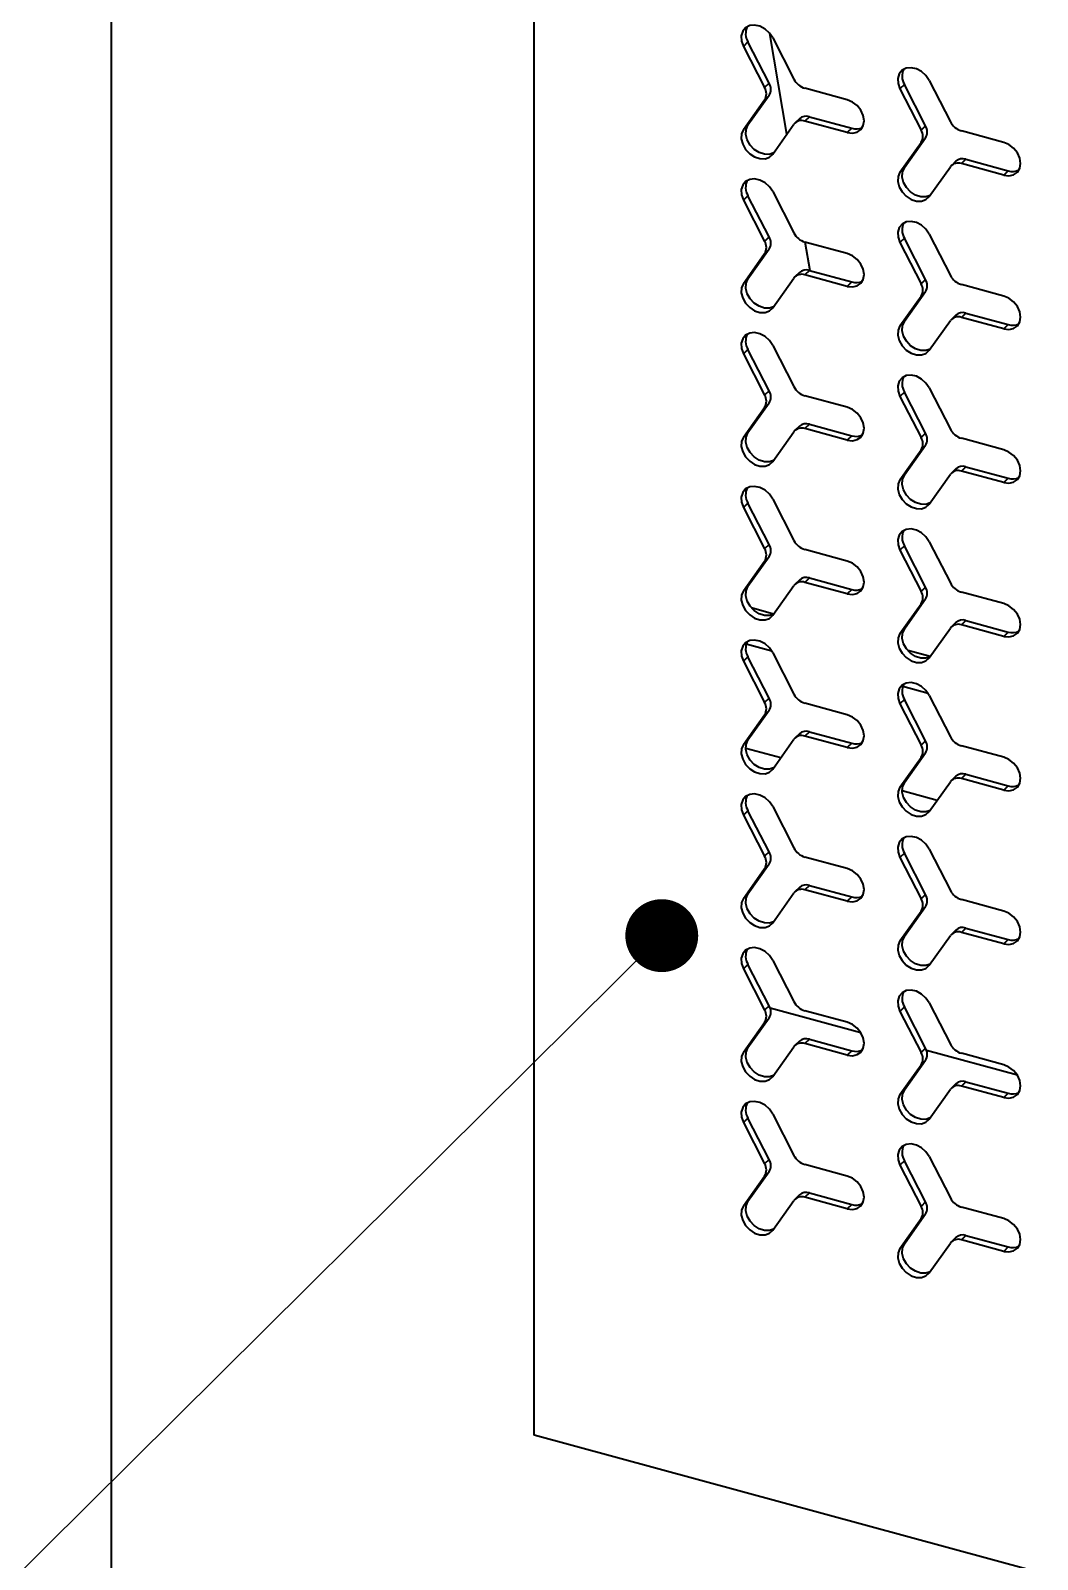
# Model space of a CAD drawing. Header units: millimetres. Extents: x 0 to 594, y 0 to 420.
# Drawn here: x 497.51 to 511.55, y 133.2 to 154.51 of the extents above; entities that cross this region are included whole.
import ezdxf

# ---------------------------------------------------------------- set-up
doc = ezdxf.new("R2010")
doc.units = ezdxf.units.MM
doc.dimstyles.new('SLDDIMSTYLE1', dxfattribs={"dimtxt": 0.18, "dimasz": 1.016, "dimexe": 0, "dimexo": 0.0625, "dimgap": 0, "dimtad": 0, "dimtih": 1, "dimtoh": 1, "dimdec": 0, "dimrnd": 1e-09, "dimzin": 0, "dimdsep": 46, "dimtxsty": 'Standard', "dimblk1": 'DOT', "dimblk2": 'DOT', "dimsah": 1, "dimcen": 0.09, "dimadec": 0, "dimazin": 0, "dimtfac": 1.016, "dimtdec": 0, "dimtofl": 0, "dimtmove": 0, "dimatfit": 3, "dimldrblk": 'DOT', "dimfxl": 0, "dimfrac": 2, "dimtolj": 1, "dimtzin": 0, "dimarcsym": 0})

# ---------------------------------------------------------------- blocks, each defined once
blk = doc.blocks.new('_Dot')
at = {"color": 0, "linetype": 'ByBlock', "lineweight": -2}
blk.add_line((-0.5, 0), (-1, 0), dxfattribs=at)
at = {"color": 0, "linetype": 'ByBlock', "const_width": 0.5}
blk.add_lwpolyline([(-0.25, 0, 1), (0.25, 0, 1)], format="xyb", close=True, dxfattribs=at)

msp = doc.modelspace()

# ---------------------------------------------------------------- linework, layer by layer
at = {"color": 7, "linetype": 'Continuous', "lineweight": 35}
for p, q in [((498.637111, 166.206453), (498.637111, 86.243777)), ((504.533232, 134.928486), (504.533232, 160.643505)), ((504.533232, 134.928486), (504.533232, 160.643505)), ((507.514932, 154.348359), (507.452706, 154.287624)), ((507.452706, 154.287624), (507.747512, 153.712617)), ((507.809738, 153.773351), (507.514932, 154.348359)), ((508.058266, 153.064072), (507.819462, 154.467891)), ((507.861201, 154.405182), (508.156007, 153.830174)), ((507.809738, 153.773351), (507.747512, 153.712617)), ((508.898805, 153.542581), (508.309193, 153.702825)), ((509.696497, 153.755456), (509.634271, 153.694722)), ((509.634271, 153.694722), (509.929077, 153.119714)), ((509.991303, 153.180449), (509.696497, 153.755456)), ((510.042766, 153.81228), (510.337572, 153.237272)), ((507.452706, 153.126419), (507.747512, 153.541183)), ((507.809738, 153.601918), (507.514932, 153.187154)), ((507.809738, 153.601918), (507.747512, 153.541183)), ((508.231723, 153.278096), (508.169497, 153.217362)), ((508.371419, 153.306404), (508.309193, 153.245669)), ((508.898805, 153.085425), (508.309193, 153.245669)), ((508.371419, 153.306404), (508.961031, 153.14616)), ((507.514932, 153.187154), (507.452706, 153.126419)), ((507.861201, 152.786821), (508.156007, 153.201585)), ((508.961031, 153.14616), (508.898805, 153.085425)), ((509.991303, 153.009015), (509.696497, 152.594251)), ((509.991303, 153.180449), (509.929077, 153.119714)), ((509.991303, 153.009015), (509.929077, 152.948281)), ((511.08037, 152.949679), (510.490758, 153.109923)), ((509.634271, 152.533517), (509.929077, 152.948281)), ((509.696497, 152.594251), (509.634271, 152.533517)), ((510.042766, 152.193919), (510.337572, 152.608682)), ((510.413288, 152.685194), (510.351062, 152.624459)), ((510.552984, 152.713501), (510.490758, 152.652767)), ((511.08037, 152.492523), (510.490758, 152.652767)), ((510.552984, 152.713501), (511.142596, 152.553257)), ((511.142596, 152.553257), (511.08037, 152.492523)), ((507.514932, 152.205441), (507.452706, 152.144706)), ((507.809738, 151.630433), (507.514932, 152.205441)), ((507.861201, 152.262264), (508.156007, 151.687256)), ((507.452706, 152.144706), (507.747512, 151.569698)), ((507.809738, 151.630433), (507.747512, 151.569698)), ((508.898805, 151.399663), (508.309193, 151.559907)), ((508.382068, 151.160591), (508.31438, 151.558497)), ((509.696497, 151.612538), (509.634271, 151.551804)), ((509.634271, 151.551804), (509.929077, 150.976796)), ((509.991303, 151.03753), (509.696497, 151.612538)), ((510.042766, 151.669361), (510.337572, 151.094354)), ((507.452706, 150.983501), (507.747512, 151.398265)), ((507.809738, 151.458999), (507.514932, 151.044236)), ((507.809738, 151.458999), (507.747512, 151.398265)), ((508.231723, 151.135178), (508.169497, 151.074444)), ((508.371419, 151.163485), (508.309193, 151.102751)), ((508.898805, 150.942507), (508.309193, 151.102751)), ((508.371419, 151.163485), (508.961031, 151.003242)), ((507.514932, 151.044236), (507.452706, 150.983501)), ((507.861201, 150.643903), (508.156007, 151.058667)), ((508.961031, 151.003242), (508.898805, 150.942507)), ((509.991303, 151.03753), (509.929077, 150.976796)), ((511.08037, 150.80676), (510.490758, 150.967004)), ((509.634271, 150.390599), (509.929077, 150.805362)), ((509.991303, 150.866097), (509.696497, 150.451333)), ((509.991303, 150.866097), (509.929077, 150.805362)), ((509.696497, 150.451333), (509.634271, 150.390599)), ((510.042766, 150.051), (510.337572, 150.465764)), ((510.413288, 150.542276), (510.351062, 150.481541)), ((510.552984, 150.570583), (510.490758, 150.509848)), ((511.08037, 150.349604), (510.490758, 150.509848)), ((510.552984, 150.570583), (511.142596, 150.410339)), ((511.142596, 150.410339), (511.08037, 150.349604)), ((507.514932, 150.062522), (507.452706, 150.001788)), ((507.809738, 149.487515), (507.514932, 150.062522)), ((507.861201, 150.119346), (508.156007, 149.544338)), ((507.452706, 150.001788), (507.747512, 149.42678)), ((507.809738, 149.487515), (507.747512, 149.42678)), ((508.898805, 149.256745), (508.309193, 149.416989)), ((509.696497, 149.46962), (509.634271, 149.408885)), ((509.634271, 149.408885), (509.929077, 148.833878)), ((509.991303, 148.894612), (509.696497, 149.46962)), ((510.042766, 149.526443), (510.337572, 148.951435)), ((507.452706, 148.840583), (507.747512, 149.255347)), ((507.809738, 149.316081), (507.514932, 148.901317)), ((507.809738, 149.316081), (507.747512, 149.255347)), ((508.231723, 148.99226), (508.169497, 148.931525)), ((508.371419, 149.020567), (508.309193, 148.959833)), ((508.898805, 148.799589), (508.309193, 148.959833)), ((508.371419, 149.020567), (508.961031, 148.860323)), ((507.514932, 148.901317), (507.452706, 148.840583)), ((507.861201, 148.500985), (508.156007, 148.915749)), ((508.961031, 148.860323), (508.898805, 148.799589)), ((509.991303, 148.894612), (509.929077, 148.833878)), ((511.08037, 148.663842), (510.490758, 148.824086)), ((509.634271, 148.24768), (509.929077, 148.662444)), ((509.991303, 148.723179), (509.696497, 148.308415)), ((509.991303, 148.723179), (509.929077, 148.662444)), ((510.042766, 147.908082), (510.337572, 148.322846)), ((510.413288, 148.399357), (510.351062, 148.338623)), ((510.552984, 148.427665), (510.490758, 148.36693)), ((511.08037, 148.206686), (510.490758, 148.36693)), ((510.552984, 148.427665), (511.142596, 148.267421)), ((509.696497, 148.308415), (509.634271, 148.24768)), ((511.142596, 148.267421), (511.08037, 148.206686)), ((507.514932, 147.919604), (507.452706, 147.85887)), ((507.809738, 147.344596), (507.514932, 147.919604)), ((507.861201, 147.976427), (508.156007, 147.40142)), ((507.452706, 147.85887), (507.747512, 147.283862)), ((507.809738, 147.344596), (507.747512, 147.283862)), ((508.898805, 147.113826), (508.309193, 147.27407)), ((509.696497, 147.326702), (509.634271, 147.265967)), ((509.634271, 147.265967), (509.929077, 146.690959)), ((509.991303, 146.751694), (509.696497, 147.326702)), ((510.042766, 147.383525), (510.337572, 146.808517)), ((507.452706, 146.697665), (507.747512, 147.112428)), ((507.809738, 147.173163), (507.514932, 146.758399)), ((507.809738, 147.173163), (507.747512, 147.112428)), ((508.231723, 146.849342), (508.169497, 146.788607)), ((508.371419, 146.877649), (508.309193, 146.816914)), ((508.371419, 146.877649), (508.961031, 146.717405)), ((507.514932, 146.758399), (507.452706, 146.697665)), ((507.861201, 146.358066), (508.156007, 146.77283)), ((508.898805, 146.65667), (508.309193, 146.816914)), ((508.961031, 146.717405), (508.898805, 146.65667)), ((509.991303, 146.751694), (509.929077, 146.690959)), ((511.08037, 146.520924), (510.490758, 146.681168)), ((507.873277, 146.375056), (507.563453, 146.45926)), ((509.634271, 146.104762), (509.929077, 146.519526)), ((509.991303, 146.58026), (509.696497, 146.165497)), ((509.991303, 146.58026), (509.929077, 146.519526)), ((510.413288, 146.256439), (510.351062, 146.195705)), ((510.552984, 146.284746), (510.490758, 146.224012)), ((511.08037, 146.063768), (510.490758, 146.224012)), ((510.552984, 146.284746), (511.142596, 146.124502)), ((509.696497, 146.165497), (509.634271, 146.104762)), ((510.042766, 145.765164), (510.337572, 146.179928)), ((511.142596, 146.124502), (511.08037, 146.063768)), ((507.514932, 145.776686), (507.452706, 145.715951)), ((507.846347, 145.859472), (507.491208, 145.955991)), ((507.809738, 145.201678), (507.514932, 145.776686)), ((507.861201, 145.833509), (508.156007, 145.258501)), ((510.054842, 145.782153), (509.745018, 145.866357)), ((507.452706, 145.715951), (507.747512, 145.140944)), ((510.027912, 145.266569), (509.672773, 145.363088)), ((507.809738, 145.201678), (507.747512, 145.140944)), ((508.898805, 144.970908), (508.309193, 145.131152)), ((509.696497, 145.183783), (509.634271, 145.123049)), ((509.634271, 145.123049), (509.929077, 144.548041)), ((509.991303, 144.608776), (509.696497, 145.183783)), ((510.042766, 145.240607), (510.337572, 144.665599)), ((507.452706, 144.554746), (507.747512, 144.96951)), ((507.809738, 145.030245), (507.514932, 144.615481)), ((507.809738, 145.030245), (507.747512, 144.96951)), ((508.231723, 144.706423), (508.169497, 144.645689)), ((508.371419, 144.734731), (508.309193, 144.673996)), ((508.371419, 144.734731), (508.961031, 144.574487)), ((507.514932, 144.615481), (507.452706, 144.554746)), ((507.971293, 144.370037), (507.48345, 144.502622)), ((507.861201, 144.215148), (508.156007, 144.629912)), ((508.898805, 144.513752), (508.309193, 144.673996)), ((508.961031, 144.574487), (508.898805, 144.513752)), ((509.991303, 144.608776), (509.929077, 144.548041)), ((511.08037, 144.378006), (510.490758, 144.538249)), ((509.634271, 143.961844), (509.929077, 144.376608)), ((509.991303, 144.437342), (509.696497, 144.022578)), ((509.991303, 144.437342), (509.929077, 144.376608)), ((510.413288, 144.113521), (510.351062, 144.052786)), ((510.552984, 144.141828), (510.490758, 144.081094)), ((511.08037, 143.92085), (510.490758, 144.081094)), ((510.552984, 144.141828), (511.142596, 143.981584)), ((509.696497, 144.022578), (509.634271, 143.961844)), ((510.152858, 143.777134), (509.665014, 143.90972)), ((510.042766, 143.622246), (510.337572, 144.037009)), ((511.142596, 143.981584), (511.08037, 143.92085)), ((507.514932, 143.633768), (507.452706, 143.573033)), ((507.809738, 143.05876), (507.514932, 143.633768)), ((507.861201, 143.690591), (508.156007, 143.115583)), ((507.452706, 143.573033), (507.747512, 142.998025)), ((507.809738, 143.05876), (507.747512, 142.998025)), ((508.898805, 142.82799), (508.309193, 142.988234)), ((509.696497, 143.040865), (509.634271, 142.980131)), ((509.991303, 142.465857), (509.696497, 143.040865)), ((510.042766, 143.097688), (510.337572, 142.522681)), ((507.452706, 142.411828), (507.747512, 142.826592)), ((507.809738, 142.887326), (507.514932, 142.472563)), ((507.809738, 142.887326), (507.747512, 142.826592)), ((509.634271, 142.980131), (509.929077, 142.405123)), ((508.231723, 142.563505), (508.169497, 142.502771)), ((508.371419, 142.591812), (508.309193, 142.531078)), ((508.371419, 142.591812), (508.961031, 142.431568)), ((507.514932, 142.472563), (507.452706, 142.411828)), ((507.861201, 142.07223), (508.156007, 142.486994)), ((508.898805, 142.370834), (508.309193, 142.531078)), ((508.961031, 142.431568), (508.898805, 142.370834)), ((509.991303, 142.465857), (509.929077, 142.405123)), ((511.08037, 142.235087), (510.490758, 142.395331)), ((509.634271, 141.818926), (509.929077, 142.233689)), ((509.991303, 142.294424), (509.696497, 141.87966)), ((509.991303, 142.294424), (509.929077, 142.233689)), ((510.413288, 141.970603), (510.351062, 141.909868)), ((510.552984, 141.99891), (510.490758, 141.938175)), ((511.08037, 141.777931), (510.490758, 141.938175)), ((510.552984, 141.99891), (511.142596, 141.838666)), ((509.696497, 141.87966), (509.634271, 141.818926)), ((510.042766, 141.479327), (510.337572, 141.894091)), ((511.142596, 141.838666), (511.08037, 141.777931)), ((507.861201, 141.547673), (508.156007, 140.972665)), ((507.514932, 141.490849), (507.452706, 141.430115)), ((507.452706, 141.430115), (507.747512, 140.855107)), ((507.809738, 140.915842), (507.514932, 141.490849)), ((507.809738, 140.915842), (507.747512, 140.855107)), ((509.089402, 140.539322), (507.823379, 140.8834)), ((509.696497, 140.897947), (509.634271, 140.837212)), ((509.991303, 140.322939), (509.696497, 140.897947)), ((510.042766, 140.95477), (510.337572, 140.379762)), ((507.452706, 140.26891), (507.747512, 140.683674)), ((507.809738, 140.744408), (507.514932, 140.329644)), ((507.809738, 140.744408), (507.747512, 140.683674)), ((508.898805, 140.685072), (508.309193, 140.845316)), ((509.634271, 140.837212), (509.929077, 140.262205)), ((508.371419, 140.448894), (508.309193, 140.38816)), ((508.371419, 140.448894), (508.961031, 140.28865)), ((507.514932, 140.329644), (507.452706, 140.26891)), ((507.861201, 139.929312), (508.156007, 140.344076)), ((508.231723, 140.420587), (508.169497, 140.359852)), ((508.898805, 140.227916), (508.309193, 140.38816)), ((508.961031, 140.28865), (508.898805, 140.227916)), ((509.991303, 140.322939), (509.929077, 140.262205)), ((511.270967, 139.94642), (510.004944, 140.290498)), ((511.08037, 140.092169), (510.490758, 140.252413)), ((509.634271, 139.676007), (509.929077, 140.090771)), ((509.991303, 140.151506), (509.696497, 139.736742)), ((509.991303, 140.151506), (509.929077, 140.090771)), ((510.413288, 139.827684), (510.351062, 139.76695)), ((510.552984, 139.855992), (510.490758, 139.795257)), ((511.08037, 139.635013), (510.490758, 139.795257)), ((510.552984, 139.855992), (511.142596, 139.695748)), ((509.696497, 139.736742), (509.634271, 139.676007)), ((510.042766, 139.336409), (510.337572, 139.751173)), ((511.142596, 139.695748), (511.08037, 139.635013)), ((507.861201, 139.404754), (508.156007, 138.829747)), ((507.514932, 139.347931), (507.452706, 139.287197)), ((507.452706, 139.287197), (507.747512, 138.712189)), ((507.809738, 138.772923), (507.514932, 139.347931)), ((507.809738, 138.772923), (507.747512, 138.712189)), ((509.696497, 138.755029), (509.634271, 138.694294)), ((509.991303, 138.180021), (509.696497, 138.755029)), ((510.042766, 138.811852), (510.337572, 138.236844)), ((507.452706, 138.125992), (507.747512, 138.540755)), ((507.809738, 138.60149), (507.514932, 138.186726)), ((507.809738, 138.60149), (507.747512, 138.540755)), ((508.898805, 138.542153), (508.309193, 138.702397)), ((509.634271, 138.694294), (509.929077, 138.119286)), ((508.371419, 138.305976), (508.309193, 138.245241)), ((508.371419, 138.305976), (508.961031, 138.145732)), ((507.514932, 138.186726), (507.452706, 138.125992)), ((507.861201, 137.786393), (508.156007, 138.201157)), ((508.231723, 138.277669), (508.169497, 138.216934)), ((508.898805, 138.084997), (508.309193, 138.245241)), ((508.961031, 138.145732), (508.898805, 138.084997)), ((509.991303, 138.180021), (509.929077, 138.119286)), ((511.08037, 137.949251), (510.490758, 138.109495)), ((509.634271, 137.533089), (509.929077, 137.947853)), ((509.991303, 138.008587), (509.696497, 137.593824)), ((509.991303, 138.008587), (509.929077, 137.947853)), ((510.413288, 137.684766), (510.351062, 137.624032)), ((510.552984, 137.713073), (510.490758, 137.652339)), ((510.552984, 137.713073), (511.142596, 137.552829)), ((509.696497, 137.593824), (509.634271, 137.533089)), ((510.042766, 137.193491), (510.337572, 137.608255)), ((511.08037, 137.492095), (510.490758, 137.652339)), ((511.142596, 137.552829), (511.08037, 137.492095)), ((542.858017, 124.51263), (504.533232, 134.928486)), ((542.858017, 124.51263), (504.533232, 134.928486))]:
    msp.add_line(p, q, dxfattribs=at)
at = {"color": 7, "linetype": 'Continuous', "lineweight": 35, "flags": 128}
for points in [[(507.861201, 154.405182), (507.814765, 154.47338), (507.75288, 154.529149), (507.681606, 154.567029), (507.607919, 154.583313), (507.539031, 154.576406), (507.481687, 154.546986), (507.441499, 154.49793), (507.422401, 154.434043), (507.426263, 154.361576), (507.452706, 154.287624)], [(510.042766, 153.81228), (509.996329, 153.880478), (509.934445, 153.936246), (509.863171, 153.974126), (509.789484, 153.99041), (509.720596, 153.983504), (509.663252, 153.954083), (509.623063, 153.905028), (509.603966, 153.84114), (509.607827, 153.768674), (509.634271, 153.694722)], [(508.898805, 153.085425), (508.971685, 153.076805), (509.037431, 153.091404), (509.089608, 153.127792), (509.123107, 153.182408), (509.13465, 153.249906), (509.123107, 153.323677), (509.089608, 153.396502), (509.037431, 153.461251), (508.971685, 153.511586), (508.898805, 153.542581)], [(507.452706, 153.126419), (507.426263, 153.066841), (507.422401, 152.996474), (507.441499, 152.922205), (507.481687, 152.851306), (507.539031, 152.790715), (507.607919, 152.746364), (507.681606, 152.722595), (507.75288, 152.721733), (507.814765, 152.743864), (507.861201, 152.786821)], [(507.871658, 152.801533), (507.815106, 152.782468), (507.743832, 152.783329), (507.670145, 152.807099), (507.601257, 152.851449), (507.543913, 152.91204), (507.503725, 152.98294), (507.484627, 153.057208), (507.488489, 153.127576), (507.514932, 153.187154)], [(511.08037, 152.492523), (511.15325, 152.483903), (511.218996, 152.498502), (511.271172, 152.53489), (511.304672, 152.589506), (511.316215, 152.657003), (511.304672, 152.730775), (511.271172, 152.803599), (511.218996, 152.868348), (511.15325, 152.918684), (511.08037, 152.949679)], [(510.053223, 152.208631), (509.996671, 152.189565), (509.925397, 152.190427), (509.85171, 152.214196), (509.782822, 152.258547), (509.725478, 152.319138), (509.685289, 152.390037), (509.666192, 152.464306), (509.670053, 152.534673), (509.696497, 152.594251)], [(507.861201, 152.262264), (507.814765, 152.330462), (507.75288, 152.386231), (507.681606, 152.424111), (507.607919, 152.440395), (507.539031, 152.433488), (507.481687, 152.404067), (507.441499, 152.355012), (507.422401, 152.291124), (507.426263, 152.218658), (507.452706, 152.144706)], [(509.634271, 152.533517), (509.607827, 152.473939), (509.603966, 152.403571), (509.623063, 152.329303), (509.663252, 152.258403), (509.720596, 152.197812), (509.789484, 152.153461), (509.863171, 152.129692), (509.934445, 152.128831), (509.996329, 152.150962), (510.042766, 152.193919)], [(510.042766, 151.669361), (509.996329, 151.737559), (509.934445, 151.793328), (509.863171, 151.831208), (509.789484, 151.847492), (509.720596, 151.840586), (509.663252, 151.811165), (509.623063, 151.76211), (509.603966, 151.698222), (509.607827, 151.625755), (509.634271, 151.551804)], [(508.898805, 150.942507), (508.971685, 150.933887), (509.037431, 150.948486), (509.089608, 150.984874), (509.123107, 151.03949), (509.13465, 151.106987), (509.123107, 151.180759), (509.089608, 151.253584), (509.037431, 151.318333), (508.971685, 151.368668), (508.898805, 151.399663)], [(507.452706, 150.983501), (507.426263, 150.923923), (507.422401, 150.853556), (507.441499, 150.779287), (507.481687, 150.708387), (507.539031, 150.647797), (507.607919, 150.603446), (507.681606, 150.579676), (507.75288, 150.578815), (507.814765, 150.600946), (507.861201, 150.643903)], [(507.871658, 150.658615), (507.815106, 150.639549), (507.743832, 150.640411), (507.670145, 150.66418), (507.601257, 150.708531), (507.543913, 150.769122), (507.503725, 150.840022), (507.484627, 150.91429), (507.488489, 150.984658), (507.514932, 151.044236)], [(511.08037, 150.349604), (511.15325, 150.340985), (511.218996, 150.355583), (511.271172, 150.391972), (511.304672, 150.446587), (511.316215, 150.514085), (511.304672, 150.587856), (511.271172, 150.660681), (511.218996, 150.72543), (511.15325, 150.775766), (511.08037, 150.80676)], [(510.053223, 150.065712), (509.996671, 150.046647), (509.925397, 150.047508), (509.85171, 150.071278), (509.782822, 150.115629), (509.725478, 150.176219), (509.685289, 150.247119), (509.666192, 150.321388), (509.670053, 150.391755), (509.696497, 150.451333)], [(507.861201, 150.119346), (507.814765, 150.187544), (507.75288, 150.243312), (507.681606, 150.281193), (507.607919, 150.297476), (507.539031, 150.29057), (507.481687, 150.261149), (507.441499, 150.212094), (507.422401, 150.148206), (507.426263, 150.07574), (507.452706, 150.001788)], [(509.634271, 150.390599), (509.607827, 150.33102), (509.603966, 150.260653), (509.623063, 150.186385), (509.663252, 150.115485), (509.720596, 150.054894), (509.789484, 150.010543), (509.863171, 149.986774), (509.934445, 149.985912), (509.996329, 150.008043), (510.042766, 150.051)], [(510.042766, 149.526443), (509.996329, 149.594641), (509.934445, 149.65041), (509.863171, 149.68829), (509.789484, 149.704574), (509.720596, 149.697667), (509.663252, 149.668246), (509.623063, 149.619191), (509.603966, 149.555304), (509.607827, 149.482837), (509.634271, 149.408885)], [(508.898805, 148.799589), (508.971685, 148.790969), (509.037431, 148.805568), (509.089608, 148.841956), (509.123107, 148.896572), (509.13465, 148.964069), (509.123107, 149.037841), (509.089608, 149.110665), (509.037431, 149.175414), (508.971685, 149.22575), (508.898805, 149.256745)], [(507.452706, 148.840583), (507.426263, 148.781005), (507.422401, 148.710637), (507.441499, 148.636369), (507.481687, 148.565469), (507.539031, 148.504878), (507.607919, 148.460527), (507.681606, 148.436758), (507.75288, 148.435897), (507.814765, 148.458028), (507.861201, 148.500985)], [(507.871658, 148.515697), (507.815106, 148.496631), (507.743832, 148.497493), (507.670145, 148.521262), (507.601257, 148.565613), (507.543913, 148.626204), (507.503725, 148.697103), (507.484627, 148.771372), (507.488489, 148.841739), (507.514932, 148.901317)], [(511.08037, 148.206686), (511.15325, 148.198066), (511.218996, 148.212665), (511.271172, 148.249053), (511.304672, 148.303669), (511.316215, 148.371167), (511.304672, 148.444938), (511.271172, 148.517763), (511.218996, 148.582512), (511.15325, 148.632847), (511.08037, 148.663842)], [(507.861201, 147.976427), (507.814765, 148.044625), (507.75288, 148.100394), (507.681606, 148.138274), (507.607919, 148.154558), (507.539031, 148.147652), (507.481687, 148.118231), (507.441499, 148.069176), (507.422401, 148.005288), (507.426263, 147.932821), (507.452706, 147.85887)], [(509.634271, 148.24768), (509.607827, 148.188102), (509.603966, 148.117735), (509.623063, 148.043466), (509.663252, 147.972567), (509.720596, 147.911976), (509.789484, 147.867625), (509.863171, 147.843855), (509.934445, 147.842994), (509.996329, 147.865125), (510.042766, 147.908082)], [(510.053223, 147.922794), (509.996671, 147.903729), (509.925397, 147.90459), (509.85171, 147.928359), (509.782822, 147.97271), (509.725478, 148.033301), (509.685289, 148.104201), (509.666192, 148.178469), (509.670053, 148.248837), (509.696497, 148.308415)], [(510.042766, 147.383525), (509.996329, 147.451723), (509.934445, 147.507491), (509.863171, 147.545372), (509.789484, 147.561656), (509.720596, 147.554749), (509.663252, 147.525328), (509.623063, 147.476273), (509.603966, 147.412385), (509.607827, 147.339919), (509.634271, 147.265967)], [(508.898805, 146.65667), (508.971685, 146.648051), (509.037431, 146.662649), (509.089608, 146.699038), (509.123107, 146.753654), (509.13465, 146.821151), (509.123107, 146.894922), (509.089608, 146.967747), (509.037431, 147.032496), (508.971685, 147.082832), (508.898805, 147.113826)], [(507.452706, 146.697665), (507.426263, 146.638086), (507.422401, 146.567719), (507.441499, 146.493451), (507.481687, 146.422551), (507.539031, 146.36196), (507.607919, 146.317609), (507.681606, 146.29384), (507.75288, 146.292978), (507.814765, 146.315109), (507.861201, 146.358066)], [(507.871658, 146.372778), (507.815106, 146.353713), (507.743832, 146.354574), (507.670145, 146.378344), (507.601257, 146.422695), (507.543913, 146.483285), (507.503725, 146.554185), (507.484627, 146.628454), (507.488489, 146.698821), (507.514932, 146.758399)], [(511.08037, 146.063768), (511.15325, 146.055148), (511.218996, 146.069747), (511.271172, 146.106135), (511.304672, 146.160751), (511.316215, 146.228248), (511.304672, 146.30202), (511.271172, 146.374845), (511.218996, 146.439594), (511.15325, 146.489929), (511.08037, 146.520924)], [(507.861201, 145.833509), (507.814765, 145.901707), (507.75288, 145.957476), (507.681606, 145.995356), (507.607919, 146.01164), (507.539031, 146.004733), (507.481687, 145.975313), (507.441499, 145.926257), (507.422401, 145.86237), (507.426263, 145.789903), (507.452706, 145.715951)], [(509.634271, 146.104762), (509.607827, 146.045184), (509.603966, 145.974817), (509.623063, 145.900548), (509.663252, 145.829648), (509.720596, 145.769057), (509.789484, 145.724707), (509.863171, 145.700937), (509.934445, 145.700076), (509.996329, 145.722207), (510.042766, 145.765164)], [(510.053223, 145.779876), (509.996671, 145.76081), (509.925397, 145.761672), (509.85171, 145.785441), (509.782822, 145.829792), (509.725478, 145.890383), (509.685289, 145.961283), (509.666192, 146.035551), (509.670053, 146.105918), (509.696497, 146.165497)], [(510.042766, 145.240607), (509.996329, 145.308805), (509.934445, 145.364573), (509.863171, 145.402453), (509.789484, 145.418737), (509.720596, 145.411831), (509.663252, 145.38241), (509.623063, 145.333355), (509.603966, 145.269467), (509.607827, 145.197001), (509.634271, 145.123049)], [(508.898805, 144.513752), (508.971685, 144.505132), (509.037431, 144.519731), (509.089608, 144.556119), (509.123107, 144.610735), (509.13465, 144.678233), (509.123107, 144.752004), (509.089608, 144.824829), (509.037431, 144.889578), (508.971685, 144.939913), (508.898805, 144.970908)], [(507.452706, 144.554746), (507.426263, 144.495168), (507.422401, 144.424801), (507.441499, 144.350532), (507.481687, 144.279633), (507.539031, 144.219042), (507.607919, 144.174691), (507.681606, 144.150922), (507.75288, 144.15006), (507.814765, 144.172191), (507.861201, 144.215148)], [(507.871658, 144.22986), (507.815106, 144.210795), (507.743832, 144.211656), (507.670145, 144.235425), (507.601257, 144.279776), (507.543913, 144.340367), (507.503725, 144.411267), (507.484627, 144.485535), (507.488489, 144.555903), (507.514932, 144.615481)], [(511.08037, 143.92085), (511.15325, 143.91223), (511.218996, 143.926829), (511.271172, 143.963217), (511.304672, 144.017833), (511.316215, 144.08533), (511.304672, 144.159102), (511.271172, 144.231926), (511.218996, 144.296675), (511.15325, 144.347011), (511.08037, 144.378006)], [(507.861201, 143.690591), (507.814765, 143.758789), (507.75288, 143.814558), (507.681606, 143.852438), (507.607919, 143.868722), (507.539031, 143.861815), (507.481687, 143.832394), (507.441499, 143.783339), (507.422401, 143.719451), (507.426263, 143.646985), (507.452706, 143.573033)], [(509.634271, 143.961844), (509.607827, 143.902266), (509.603966, 143.831898), (509.623063, 143.75763), (509.663252, 143.68673), (509.720596, 143.626139), (509.789484, 143.581788), (509.863171, 143.558019), (509.934445, 143.557158), (509.996329, 143.579289), (510.042766, 143.622246)], [(510.053223, 143.636958), (509.996671, 143.617892), (509.925397, 143.618753), (509.85171, 143.642523), (509.782822, 143.686874), (509.725478, 143.747465), (509.685289, 143.818364), (509.666192, 143.892633), (509.670053, 143.963), (509.696497, 144.022578)], [(510.042766, 143.097688), (509.996329, 143.165886), (509.934445, 143.221655), (509.863171, 143.259535), (509.789484, 143.275819), (509.720596, 143.268913), (509.663252, 143.239492), (509.623063, 143.190437), (509.603966, 143.126549), (509.607827, 143.054082), (509.634271, 142.980131)], [(508.898805, 142.370834), (508.971685, 142.362214), (509.037431, 142.376813), (509.089608, 142.413201), (509.123107, 142.467817), (509.13465, 142.535314), (509.123107, 142.609086), (509.089608, 142.681911), (509.037431, 142.74666), (508.971685, 142.796995), (508.898805, 142.82799)], [(507.452706, 142.411828), (507.426263, 142.35225), (507.422401, 142.281883), (507.441499, 142.207614), (507.481687, 142.136714), (507.539031, 142.076124), (507.607919, 142.031773), (507.681606, 142.008003), (507.75288, 142.007142), (507.814765, 142.029273), (507.861201, 142.07223)], [(507.871658, 142.086942), (507.815106, 142.067876), (507.743832, 142.068738), (507.670145, 142.092507), (507.601257, 142.136858), (507.543913, 142.197449), (507.503725, 142.268349), (507.484627, 142.342617), (507.488489, 142.412984), (507.514932, 142.472563)], [(511.08037, 141.777931), (511.15325, 141.769312), (511.218996, 141.78391), (511.271172, 141.820299), (511.304672, 141.874914), (511.316215, 141.942412), (511.304672, 142.016183), (511.271172, 142.089008), (511.218996, 142.153757), (511.15325, 142.204093), (511.08037, 142.235087)], [(507.861201, 141.547673), (507.814765, 141.615871), (507.75288, 141.671639), (507.681606, 141.709519), (507.607919, 141.725803), (507.539031, 141.718897), (507.481687, 141.689476), (507.441499, 141.640421), (507.422401, 141.576533), (507.426263, 141.504067), (507.452706, 141.430115)], [(509.634271, 141.818926), (509.607827, 141.759347), (509.603966, 141.68898), (509.623063, 141.614712), (509.663252, 141.543812), (509.720596, 141.483221), (509.789484, 141.43887), (509.863171, 141.415101), (509.934445, 141.414239), (509.996329, 141.43637), (510.042766, 141.479327)], [(510.053223, 141.494039), (509.996671, 141.474974), (509.925397, 141.475835), (509.85171, 141.499605), (509.782822, 141.543956), (509.725478, 141.604546), (509.685289, 141.675446), (509.666192, 141.749715), (509.670053, 141.820082), (509.696497, 141.87966)], [(510.042766, 140.95477), (509.996329, 141.022968), (509.934445, 141.078737), (509.863171, 141.116617), (509.789484, 141.132901), (509.720596, 141.125994), (509.663252, 141.096573), (509.623063, 141.047518), (509.603966, 140.983631), (509.607827, 140.911164), (509.634271, 140.837212)], [(508.898805, 140.227916), (508.971685, 140.219296), (509.037431, 140.233895), (509.089608, 140.270283), (509.123107, 140.324899), (509.13465, 140.392396), (509.123107, 140.466168), (509.089608, 140.538992), (509.037431, 140.603741), (508.971685, 140.654077), (508.898805, 140.685072)], [(507.452706, 140.26891), (507.426263, 140.209332), (507.422401, 140.138964), (507.441499, 140.064696), (507.481687, 139.993796), (507.539031, 139.933205), (507.607919, 139.888854), (507.681606, 139.865085), (507.75288, 139.864224), (507.814765, 139.886355), (507.861201, 139.929312)], [(507.871658, 139.944024), (507.815106, 139.924958), (507.743832, 139.92582), (507.670145, 139.949589), (507.601257, 139.99394), (507.543913, 140.054531), (507.503725, 140.12543), (507.484627, 140.199699), (507.488489, 140.270066), (507.514932, 140.329644)], [(511.08037, 139.635013), (511.15325, 139.626393), (511.218996, 139.640992), (511.271172, 139.67738), (511.304672, 139.731996), (511.316215, 139.799494), (511.304672, 139.873265), (511.271172, 139.94609), (511.218996, 140.010839), (511.15325, 140.061174), (511.08037, 140.092169)], [(507.861201, 139.404754), (507.814765, 139.472952), (507.75288, 139.528721), (507.681606, 139.566601), (507.607919, 139.582885), (507.539031, 139.575979), (507.481687, 139.546558), (507.441499, 139.497503), (507.422401, 139.433615), (507.426263, 139.361148), (507.452706, 139.287197)], [(509.634271, 139.676007), (509.607827, 139.616429), (509.603966, 139.546062), (509.623063, 139.471793), (509.663252, 139.400894), (509.720596, 139.340303), (509.789484, 139.295952), (509.863171, 139.272182), (509.934445, 139.271321), (509.996329, 139.293452), (510.042766, 139.336409)], [(510.053223, 139.351121), (509.996671, 139.332056), (509.925397, 139.332917), (509.85171, 139.356686), (509.782822, 139.401037), (509.725478, 139.461628), (509.685289, 139.532528), (509.666192, 139.606796), (509.670053, 139.677164), (509.696497, 139.736742)], [(510.042766, 138.811852), (509.996329, 138.88005), (509.934445, 138.935818), (509.863171, 138.973699), (509.789484, 138.989983), (509.720596, 138.983076), (509.663252, 138.953655), (509.623063, 138.9046), (509.603966, 138.840712), (509.607827, 138.768246), (509.634271, 138.694294)], [(508.898805, 138.084997), (508.971685, 138.076378), (509.037431, 138.090976), (509.089608, 138.127365), (509.123107, 138.181981), (509.13465, 138.249478), (509.123107, 138.323249), (509.089608, 138.396074), (509.037431, 138.460823), (508.971685, 138.511159), (508.898805, 138.542153)], [(507.452706, 138.125992), (507.426263, 138.066413), (507.422401, 137.996046), (507.441499, 137.921778), (507.481687, 137.850878), (507.539031, 137.790287), (507.607919, 137.745936), (507.681606, 137.722167), (507.75288, 137.721305), (507.814765, 137.743436), (507.861201, 137.786393)], [(507.871658, 137.801105), (507.815106, 137.78204), (507.743832, 137.782901), (507.670145, 137.806671), (507.601257, 137.851022), (507.543913, 137.911612), (507.503725, 137.982512), (507.484627, 138.056781), (507.488489, 138.127148), (507.514932, 138.186726)], [(511.08037, 137.492095), (511.15325, 137.483475), (511.218996, 137.498074), (511.271172, 137.534462), (511.304672, 137.589078), (511.316215, 137.656575), (511.304672, 137.730347), (511.271172, 137.803172), (511.218996, 137.867921), (511.15325, 137.918256), (511.08037, 137.949251)], [(509.634271, 137.533089), (509.607827, 137.473511), (509.603966, 137.403144), (509.623063, 137.328875), (509.663252, 137.257975), (509.720596, 137.197384), (509.789484, 137.153034), (509.863171, 137.129264), (509.934445, 137.128403), (509.996329, 137.150534), (510.042766, 137.193491)], [(510.053223, 137.208203), (509.996671, 137.189137), (509.925397, 137.189999), (509.85171, 137.213768), (509.782822, 137.258119), (509.725478, 137.31871), (509.685289, 137.38961), (509.666192, 137.463878), (509.670053, 137.534245), (509.696497, 137.593824)]]:
    msp.add_lwpolyline(points, dxfattribs=at)
at = {"color": 7, "linetype": 'Continuous', "lineweight": 35}
for centre, radius, start, end in [((507.703509, 154.463627), 0.221016, 153.2399183, 211.4353851), ((509.885074, 153.870724), 0.221016, 153.2399183, 211.4353851), ((507.604945, 153.6269), 0.166351, 328.9841665, 31.0158335), ((507.667171, 153.687634), 0.166351, 328.9841665, 31.0158335), ((508.380757, 153.944714), 0.252253, 207.0048587, 253.5189741), ((508.263607, 153.115885), 0.137558, 70.6463043, 141.4634591), ((508.325725, 153.173052), 0.140963, 71.0854359, 131.8245861), ((510.562321, 153.351811), 0.252253, 207.0048587, 253.5189741), ((509.022009, 153.335667), 0.199076, 252.1632402, 296.816871), ((509.786509, 153.033997), 0.166351, 328.9841665, 31.0158335), ((509.848736, 153.094732), 0.166351, 328.9841665, 31.0158335), ((510.445171, 152.522982), 0.137558, 70.6463043, 141.4634591), ((510.50729, 152.58015), 0.140963, 71.0854359, 131.8245861), ((507.703509, 152.320708), 0.221016, 153.2399183, 211.4353851), ((511.203574, 152.742764), 0.199076, 252.1632402, 296.816871), ((509.885074, 151.727806), 0.221016, 153.2399183, 211.4353851), ((507.604945, 151.483982), 0.166351, 328.9841665, 31.0158335), ((507.667171, 151.544716), 0.166351, 328.9841665, 31.0158335), ((508.380757, 151.801796), 0.252253, 207.0048587, 253.5189741), ((508.263607, 150.972966), 0.137558, 70.6463043, 141.4634591), ((508.325725, 151.030134), 0.140963, 71.0854359, 131.8245861), ((510.562321, 151.208893), 0.252253, 207.0048587, 253.5189741), ((509.022009, 151.192749), 0.199076, 252.1632402, 296.816871), ((509.786509, 150.891079), 0.166351, 328.9841665, 31.0158335), ((509.848736, 150.951814), 0.166351, 328.9841665, 31.0158335), ((510.445171, 150.380064), 0.137558, 70.6463043, 141.4634591), ((510.50729, 150.437232), 0.140963, 71.0854359, 131.8245861), ((507.703509, 150.17779), 0.221016, 153.2399183, 211.4353851), ((511.203574, 150.599846), 0.199076, 252.1632402, 296.816871), ((509.885074, 149.584888), 0.221016, 153.2399183, 211.4353851), ((507.604945, 149.341063), 0.166351, 328.9841665, 31.0158335), ((507.667171, 149.401798), 0.166351, 328.9841665, 31.0158335), ((508.380757, 149.658877), 0.252253, 207.0048587, 253.5189741), ((508.263607, 148.830048), 0.137558, 70.6463043, 141.4634591), ((508.325725, 148.887216), 0.140963, 71.0854359, 131.8245861), ((509.022009, 149.04983), 0.199076, 252.1632402, 296.816871), ((509.786509, 148.748161), 0.166351, 328.9841665, 31.0158335), ((509.848736, 148.808895), 0.166351, 328.9841665, 31.0158335), ((510.562321, 149.065975), 0.252253, 207.0048587, 253.5189741), ((510.445171, 148.237146), 0.137558, 70.6463043, 141.4634591), ((510.50729, 148.294313), 0.140963, 71.0854359, 131.8245861), ((507.703509, 148.034872), 0.221016, 153.2399183, 211.4353851), ((511.203574, 148.456928), 0.199076, 252.1632402, 296.816871), ((509.885074, 147.441969), 0.221016, 153.2399183, 211.4353851), ((507.604945, 147.198145), 0.166351, 328.9841665, 31.0158335), ((507.667171, 147.25888), 0.166351, 328.9841665, 31.0158335), ((508.380757, 147.515959), 0.252253, 207.0048587, 253.5189741), ((508.263607, 146.68713), 0.137558, 70.6463043, 141.4634591), ((508.325725, 146.744298), 0.140963, 71.0854359, 131.8245861), ((509.022009, 146.906912), 0.199076, 252.1632402, 296.816871), ((509.786509, 146.605243), 0.166351, 328.9841665, 31.0158335), ((509.848736, 146.665977), 0.166351, 328.9841665, 31.0158335), ((510.562321, 146.923057), 0.252253, 207.0048587, 253.5189741), ((510.445171, 146.094227), 0.137558, 70.6463043, 141.4634591), ((510.50729, 146.151395), 0.140963, 71.0854359, 131.8245861), ((507.703509, 145.891954), 0.221016, 153.2399183, 211.4353851), ((511.203574, 146.31401), 0.199076, 252.1632402, 296.816871), ((509.885074, 145.299051), 0.221016, 153.2399183, 211.4353851), ((507.604945, 145.055227), 0.166351, 328.9841665, 31.0158335), ((507.667171, 145.115961), 0.166351, 328.9841665, 31.0158335), ((508.380757, 145.373041), 0.252253, 207.0048587, 253.5189741), ((508.325725, 144.601379), 0.140963, 71.0854359, 131.8245861), ((508.263607, 144.544212), 0.137558, 70.6463043, 141.4634591), ((509.022009, 144.763994), 0.199076, 252.1632402, 296.816871), ((509.786509, 144.462324), 0.166351, 328.9841665, 31.0158335), ((509.848736, 144.523059), 0.166351, 328.9841665, 31.0158335), ((510.562321, 144.780138), 0.252253, 207.0048587, 253.5189741), ((510.445171, 143.951309), 0.137558, 70.6463043, 141.4634591), ((510.50729, 144.008477), 0.140963, 71.0854359, 131.8245861), ((507.703509, 143.749035), 0.221016, 153.2399183, 211.4353851), ((511.203574, 144.171091), 0.199076, 252.1632402, 296.816871), ((509.885074, 143.156133), 0.221016, 153.2399183, 211.4353851), ((507.604945, 142.912309), 0.166351, 328.9841665, 31.0158335), ((507.667171, 142.973043), 0.166351, 328.9841665, 31.0158335), ((508.380757, 143.230123), 0.252253, 207.0048587, 253.5189741), ((508.325725, 142.458461), 0.140963, 71.0854359, 131.8245861), ((508.263607, 142.401293), 0.137558, 70.6463043, 141.4634591), ((509.022009, 142.621076), 0.199076, 252.1632402, 296.816871), ((509.786509, 142.319406), 0.166351, 328.9841665, 31.0158335), ((509.848736, 142.380141), 0.166351, 328.9841665, 31.0158335), ((510.562321, 142.63722), 0.252253, 207.0048587, 253.5189741), ((510.445171, 141.808391), 0.137558, 70.6463043, 141.4634591), ((510.50729, 141.865559), 0.140963, 71.0854359, 131.8245861), ((511.203574, 142.028173), 0.199076, 252.1632402, 296.816871), ((507.703509, 141.606117), 0.221016, 153.2399183, 211.4353851), ((509.885074, 141.013215), 0.221016, 153.2399183, 211.4353851), ((507.604945, 140.76939), 0.166351, 328.9841665, 31.0158335), ((507.667171, 140.830125), 0.166351, 328.9841665, 31.0158335), ((508.380757, 141.087204), 0.252253, 207.0048587, 253.5189741), ((508.325725, 140.315543), 0.140963, 71.0854359, 131.8245861), ((508.263607, 140.258375), 0.137558, 70.6463043, 141.4634591), ((509.022009, 140.478157), 0.199076, 252.1632402, 296.816871), ((509.786509, 140.176488), 0.166351, 328.9841665, 31.0158335), ((509.848736, 140.237222), 0.166351, 328.9841665, 31.0158335), ((510.562321, 140.494302), 0.252253, 207.0048587, 253.5189741), ((510.445171, 139.665473), 0.137558, 70.6463043, 141.4634591), ((510.50729, 139.72264), 0.140963, 71.0854359, 131.8245861), ((511.203574, 139.885255), 0.199076, 252.1632402, 296.816871), ((507.703509, 139.463199), 0.221016, 153.2399183, 211.4353851), ((509.885074, 138.870296), 0.221016, 153.2399183, 211.4353851), ((507.667171, 138.687207), 0.166351, 328.9841665, 31.0158335), ((508.380757, 138.944286), 0.252253, 207.0048587, 253.5189741), ((507.604945, 138.626472), 0.166351, 328.9841665, 31.0158335), ((508.325725, 138.172625), 0.140963, 71.0854359, 131.8245861), ((508.263607, 138.115457), 0.137558, 70.6463043, 141.4634591), ((509.022009, 138.335239), 0.199076, 252.1632402, 296.816871), ((509.786509, 138.03357), 0.166351, 328.9841665, 31.0158335), ((509.848736, 138.094304), 0.166351, 328.9841665, 31.0158335), ((510.562321, 138.351384), 0.252253, 207.0048587, 253.5189741), ((510.445171, 137.522554), 0.137558, 70.6463043, 141.4634591), ((510.50729, 137.579722), 0.140963, 71.0854359, 131.8245861), ((511.203574, 137.742337), 0.199076, 252.1632402, 296.816871)]:
    msp.add_arc(centre, radius, start, end, dxfattribs=at)

# ---------------------------------------------------------------- leaders
at = {"color": 7, "linetype": 'Continuous', "lineweight": 0}
msp.add_leader([(506.313461, 141.892385), (482.947912, 118.73042)], dimstyle='SLDDIMSTYLE1', dxfattribs=at)

doc.saveas('drawing.dxf')
